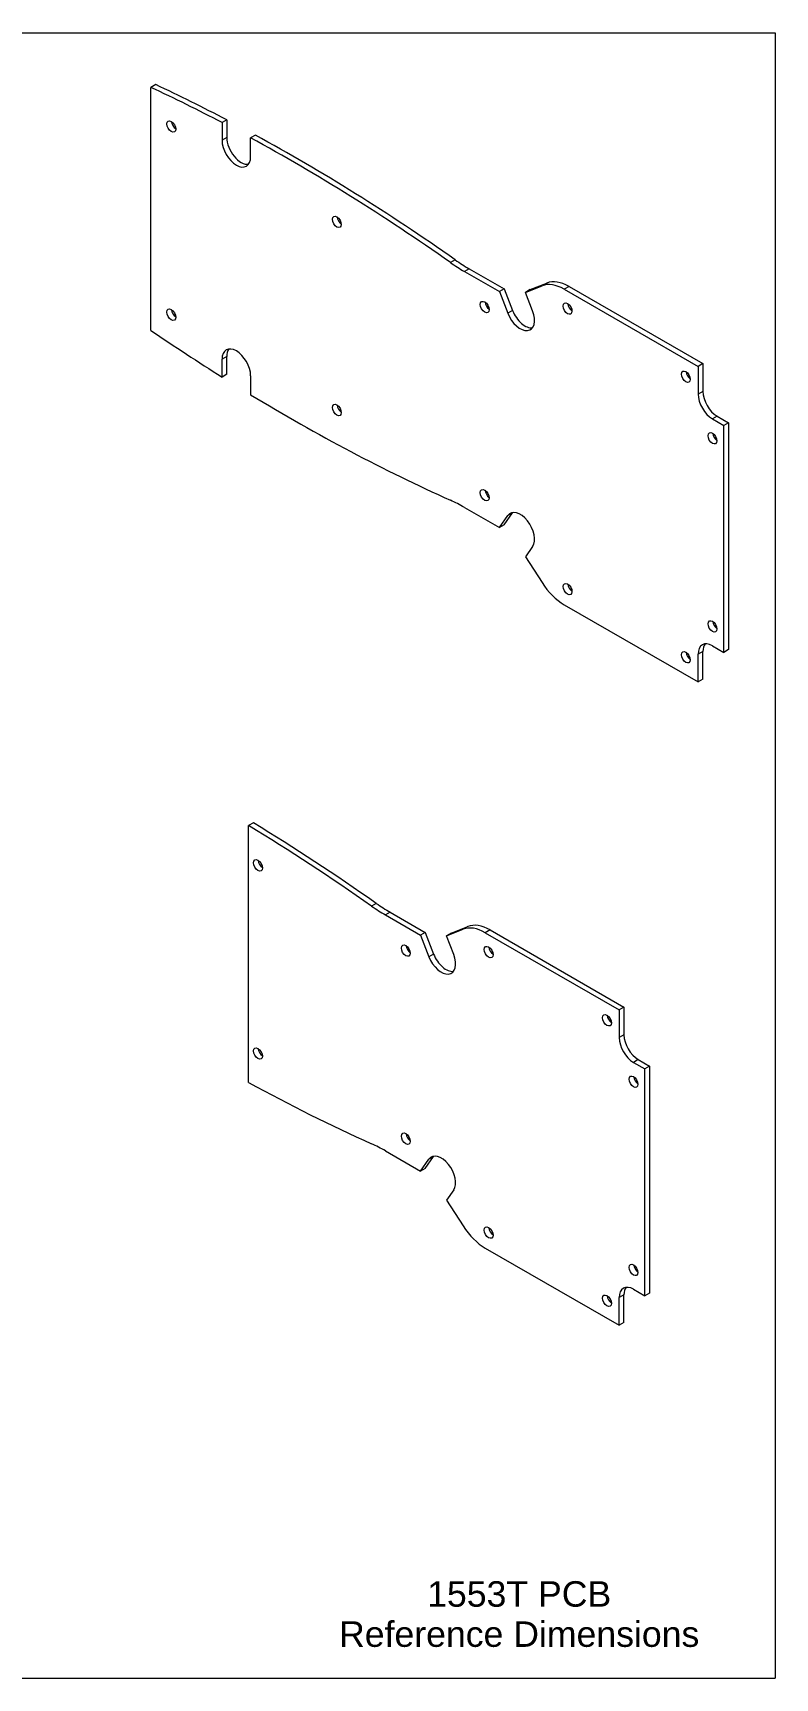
# Model space of a CAD drawing. Header units: millimetres. Extents: x 19 to 539, y -341 to 412.
# Drawn here: x 362 to 539.5, y 19.3 to 412.5 of the extents above; entities that cross this region are included whole.
import ezdxf

# ---------------------------------------------------------------- set-up
doc = ezdxf.new("R2010")
doc.units = ezdxf.units.MM
doc.header["$LTSCALE"] = 2
for name, color, linetype, lineweight in [('Sketch Geometry (ANSI)', 7, 'Continuous', 9), ('Symbol (ANSI)', 7, 'Continuous', 9), ('Visible (ANSI)', 7, 'Continuous', 9), ('Visible Narrow (ANSI)', 7, 'Continuous', 9)]:
    doc.layers.add(name, color=color, linetype=linetype, lineweight=lineweight)
doc.styles.add('Note Text (ANSI)', font='arial.ttf')

# ---------------------------------------------------------------- blocks, each defined once
blk = doc.blocks.new('Borders Hammond Border')
at = {"layer": 'Sketch Geometry (ANSI)'}
for p, q in [((9.652, 206.248), (9.652, 9.652)), ((9.652, 206.248), (269.748, 206.248)), ((269.748, 206.248), (269.748, 9.652)), ((9.652, 9.652), (269.748, 9.652))]:
    blk.add_line(p, q, dxfattribs=at)

msp = doc.modelspace()

# ---------------------------------------------------------------- linework, layer by layer
at = {"layer": 'Visible (ANSI)'}
for p, q in [((391.4005, 400.1258), (390.2692, 399.4743)), ((390.2692, 341.4068), (390.2692, 399.4743)), ((408.385, 391.7163), (407.2537, 391.0648)), ((407.2537, 391.0648), (407.2537, 386.8213)), ((408.385, 391.7163), (408.385, 387.4728)), ((415.2246, 388.0624), (414.0932, 387.4108)), ((414.0932, 382.8827), (414.0932, 387.4108)), ((465.2047, 355.483), (473.5915, 350.6534)), ((466.3361, 356.1345), (474.7228, 351.3049)), ((474.7228, 351.3049), (473.5915, 350.6534)), ((473.5915, 350.6534), (475.5941, 345.4897)), ((474.7228, 351.3049), (476.7254, 346.1412)), ((479.7873, 350.4934), (483.7615, 352.0604)), ((480.9187, 351.1449), (479.7873, 350.4934)), ((481.5173, 346.0327), (479.7873, 350.4934)), ((480.9187, 351.1449), (484.8928, 352.7119)), ((489.0848, 351.2351), (521.0979, 332.7999)), ((490.2161, 351.8866), (522.2292, 333.4515)), ((407.2537, 330.2548), (407.2537, 334.4983)), ((408.385, 330.9063), (408.385, 335.1498)), ((408.385, 330.9063), (407.2537, 330.2548)), ((414.0932, 330.5597), (414.0932, 326.0315)), ((522.2292, 333.4515), (521.0979, 332.7999)), ((521.0979, 332.7999), (521.0979, 326.1681)), ((522.2292, 333.4515), (522.2292, 326.8196)), ((524.5176, 320.2449), (527.2442, 318.6747)), ((525.649, 320.8964), (528.3756, 319.3262)), ((528.3756, 319.3262), (527.2442, 318.6747)), ((527.2442, 264.4489), (527.2442, 318.6747)), ((528.3756, 319.3262), (528.3756, 265.1005)), ((465.2047, 299.0931), (473.5915, 294.2635)), ((473.5915, 294.2635), (475.5941, 297.1206)), ((474.7228, 294.915), (473.5915, 294.2635)), ((474.7228, 294.915), (476.7254, 297.7721)), ((481.5173, 289.7558), (479.7873, 287.2875)), ((479.7873, 287.2875), (483.7615, 281.1434)), ((489.0848, 275.8378), (521.0979, 257.4026)), ((521.0979, 257.4026), (521.0979, 264.0345)), ((522.2292, 258.0542), (522.2292, 264.686)), ((524.5176, 266.0191), (527.2442, 264.4489)), ((528.3756, 265.1005), (527.2442, 264.4489)), ((522.2292, 258.0542), (521.0979, 257.4026)), ((414.7469, 223.6842), (413.6155, 223.0327)), ((413.6155, 161.6402), (413.6155, 223.0327)), ((446.3283, 201.6934), (454.7151, 196.8637)), ((447.4596, 202.3449), (455.8464, 197.5153)), ((455.8464, 197.5153), (454.7151, 196.8637)), ((454.7151, 196.8637), (456.7177, 191.7001)), ((455.8464, 197.5153), (457.849, 192.3516)), ((460.9109, 196.7038), (464.8851, 198.2708)), ((462.0423, 197.3553), (460.9109, 196.7038)), ((462.6409, 192.2431), (460.9109, 196.7038)), ((462.0423, 197.3553), (466.0164, 198.9223)), ((470.2084, 197.4455), (502.2215, 179.0103)), ((471.3397, 198.097), (503.3528, 179.6619)), ((503.3528, 179.6619), (502.2215, 179.0103)), ((502.2215, 179.0103), (502.2215, 172.3785)), ((503.3528, 179.6619), (503.3528, 173.03)), ((505.6412, 166.4553), (508.3678, 164.8851)), ((506.7726, 167.1068), (509.4992, 165.5366)), ((509.4992, 165.5366), (508.3678, 164.8851)), ((509.4992, 165.5366), (509.4992, 111.3108)), ((508.3678, 110.6593), (508.3678, 164.8851)), ((446.3283, 145.3035), (454.7151, 140.4739)), ((454.7151, 140.4739), (456.7177, 143.331)), ((455.8464, 141.1254), (457.849, 143.9825)), ((455.8464, 141.1254), (454.7151, 140.4739)), ((462.6409, 135.9662), (460.9109, 133.4979)), ((460.9109, 133.4979), (464.8851, 127.3538)), ((470.2084, 122.0482), (502.2215, 103.613)), ((502.2215, 103.613), (502.2215, 110.2449)), ((503.3528, 104.2645), (503.3528, 110.8964)), ((505.6412, 112.2295), (508.3678, 110.6593)), ((509.4992, 111.3108), (508.3678, 110.6593)), ((503.3528, 104.2645), (502.2215, 103.613))]:
    msp.add_line(p, q, dxfattribs=at)
for centre, major_axis, start_param, end_param in [((423.4014, -26.8908), (249.705, -433.6198), 2.40378209, 2.45190668), ((424.5327, -26.2393), (249.705, -433.6198), 2.40378209, 2.45190668), ((396.2485, 390.7829), (0.7485, -1.2999), 3.99388746, 5.4308905), ((410.6734, 384.852), (2.4135, -4.1911), 3.92892453, 7.07051718), ((411.8048, 385.5035), (2.4135, -4.1911), 3.92892453, 6.04752782), ((423.4014, -26.8908), (249.705, -433.6198), 2.24914529, 2.38443873), ((424.5327, -26.2393), (249.705, -433.6198), 2.24914529, 2.38443873), ((435.8464, 367.9799), (0.7485, -1.2999), 3.99388746, 5.4308905), ((466.3361, 391.4168), (21.5364, -37.3985), 5.39073794, 5.49972085), ((465.2047, 390.7653), (21.5364, -37.3985), 5.39073794, 5.49972085), ((489.0848, 341.66), (-5.8446, 10.1493), 5.49972085, 6.19785255), ((490.2161, 342.3115), (-5.8446, 10.1493), 5.49972085, 6.19785255), ((396.2485, 345.8178), (-0.7485, 1.2999), 0.85229481, 2.28929785), ((471.2018, 347.6201), (0.7485, -1.2999), 3.99388746, 5.4308905), ((478.5557, 345.7612), (2.4135, -4.1911), 4.4525233, 7.59411595), ((479.6871, 346.4127), (2.4135, -4.1911), 4.4525233, 6.04752782), ((491.0008, 347.2555), (0.7485, -1.2999), 3.99388746, 5.4308905), ((423.4014, 729.6128), (249.705, -433.6198), 5.40594237, 5.45406696), ((410.6734, 332.529), (-2.4135, 4.1911), 3.92892453, 7.07051718), ((411.8048, 333.1805), (-2.4135, 4.1911), 0.23565749, 0.78733187), ((519.285, 330.9677), (0.7485, -1.2999), 3.99388746, 5.4308905), ((525.649, 324.8503), (2.4135, -4.1911), 3.92892453, 5.49972085), ((423.4014, 729.6128), (249.705, -433.6198), 5.47341032, 5.60870376), ((435.8464, 323.0148), (-0.7485, 1.2999), 0.85229481, 2.28929785), ((524.5176, 324.1988), (2.4135, -4.1911), 3.92892453, 5.49972085), ((525.649, 316.266), (0.7485, -1.2999), 3.99388746, 5.4308905), ((471.2018, 302.655), (-0.7485, 1.2999), 0.85229481, 2.28929785), ((465.2047, 263.8108), (21.5364, -37.3985), 2.3581282, 2.46711111), ((478.5557, 293.4382), (-2.4135, 4.1911), 3.40532575, 6.5469184), ((479.6871, 294.0897), (-2.4135, 4.1911), 0.23565749, 0.2637331), ((489.0848, 285.4128), (5.8446, -10.1493), 4.80158915, 5.49972085), ((491.0008, 280.2166), (-0.7485, 1.2999), 0.85229481, 2.28929785), ((525.649, 271.3009), (-0.7485, 1.2999), 0.85229481, 2.28929785), ((519.285, 263.9288), (-0.7485, 1.2999), 0.85229481, 2.28929785), ((524.5176, 262.0652), (-2.4135, 4.1911), 5.49972085, 7.07051718), ((525.649, 262.7167), (-2.4135, 4.1911), 0.23565749, 0.78733187), ((404.525, -180.6804), (249.705, -433.6198), 2.24914529, 2.33243283), ((405.6563, -180.0289), (249.705, -433.6198), 2.24914529, 2.33243283), ((416.97, 214.1903), (0.7485, -1.2999), 3.99388746, 5.4308905), ((447.4596, 237.6272), (21.5364, -37.3985), 5.39073794, 5.49972085), ((446.3283, 236.9757), (21.5364, -37.3985), 5.39073794, 5.49972085), ((470.2084, 187.8704), (-5.8446, 10.1493), 5.49972085, 6.19785255), ((471.3397, 188.5219), (-5.8446, 10.1493), 5.49972085, 6.19785255), ((452.3254, 193.8305), (0.7485, -1.2999), 3.99388746, 5.4308905), ((472.1244, 193.4659), (0.7485, -1.2999), 3.99388746, 5.4308905), ((459.6793, 191.9716), (2.4135, -4.1911), 4.4525233, 7.59411595), ((460.8107, 192.6231), (2.4135, -4.1911), 4.4525233, 6.04752782), ((500.4086, 177.1781), (0.7485, -1.2999), 3.99388746, 5.4308905), ((506.7726, 171.0607), (2.4135, -4.1911), 3.92892453, 5.49972085), ((416.97, 169.2252), (-0.7485, 1.2999), 0.85229481, 2.28929785), ((505.6412, 170.4092), (2.4135, -4.1911), 3.92892453, 5.49972085), ((404.525, 575.8232), (249.705, -433.6198), 5.52541622, 5.60870376), ((506.7726, 162.4764), (0.7485, -1.2999), 3.99388746, 5.4308905), ((446.3283, 110.0212), (21.5364, -37.3985), 2.3581282, 2.46711111), ((452.3254, 148.8654), (-0.7485, 1.2999), 0.85229481, 2.28929785), ((459.6793, 139.6486), (-2.4135, 4.1911), 3.40532575, 6.5469184), ((460.8107, 140.3001), (-2.4135, 4.1911), 0.23565749, 0.2637331), ((470.2084, 131.6232), (5.8446, -10.1493), 4.80158915, 5.49972085), ((472.1244, 126.427), (-0.7485, 1.2999), 0.85229481, 2.28929785), ((506.7726, 117.5113), (-0.7485, 1.2999), 0.85229481, 2.28929785), ((500.4086, 110.1392), (-0.7485, 1.2999), 0.85229481, 2.28929785), ((505.6412, 108.2756), (-2.4135, 4.1911), 5.49972085, 7.07051718), ((506.7726, 108.9271), (-2.4135, 4.1911), 0.23565749, 0.78733187)]:
    msp.add_ellipse(centre, major_axis=major_axis, ratio=0.57809312, start_param=start_param, end_param=end_param, dxfattribs=at)
for centre in [(395.1171, 390.1313), (434.7151, 367.3284), (395.1171, 345.1662), (470.0704, 346.9686), (489.8694, 346.604), (518.1537, 330.3162), (434.7151, 322.3633), (524.5176, 315.6145), (470.0704, 302.0035), (489.8694, 279.5651), (524.5176, 270.6494), (518.1537, 263.2773), (415.8387, 213.5388), (451.194, 193.179), (470.993, 192.8144), (499.2773, 176.5266), (415.8387, 168.5737), (505.6412, 161.8249), (451.194, 148.2139), (470.993, 125.7755), (505.6412, 116.8598), (499.2773, 109.4877)]:
    msp.add_ellipse(centre, major_axis=(0.7485, -1.2999), ratio=0.57809312, dxfattribs=at)
at = {"layer": 'Visible Narrow (ANSI)'}
for p, q in [((408.385, 387.4728), (407.2537, 386.8213)), ((463.0169, 358.2552), (461.8855, 357.6037)), ((466.3361, 356.1345), (465.2047, 355.483)), ((484.8928, 352.7119), (483.7615, 352.0604)), ((490.2161, 351.8866), (489.0848, 351.2351)), ((476.7254, 346.1412), (475.5941, 345.4897)), ((408.385, 335.1498), (407.2537, 334.4983)), ((522.2292, 326.8196), (521.0979, 326.1681)), ((525.649, 320.8964), (524.5176, 320.2449)), ((476.7254, 297.7721), (475.5941, 297.1206)), ((522.2292, 264.686), (521.0979, 264.0345)), ((444.1405, 204.4656), (443.0091, 203.8141)), ((447.4596, 202.3449), (446.3283, 201.6934)), ((466.0164, 198.9223), (464.8851, 198.2708)), ((471.3397, 198.097), (470.2084, 197.4455)), ((457.849, 192.3516), (456.7177, 191.7001)), ((503.3528, 173.03), (502.2215, 172.3785)), ((506.7726, 167.1068), (505.6412, 166.4553)), ((457.849, 143.9825), (456.7177, 143.331)), ((503.3528, 110.8964), (502.2215, 110.2449))]:
    msp.add_line(p, q, dxfattribs=at)

# ---------------------------------------------------------------- block references
at = {"xscale": 2, "yscale": 2, "zscale": 2}
msp.add_blockref('Borders Hammond Border', (0, 0), dxfattribs=at)

# ---------------------------------------------------------------- texts
at = {"layer": 'Symbol (ANSI)', "insert": (478.3025, 34.5718), "char_height": 6.096, "width": 86.138525, "attachment_point": 5, "line_spacing_factor": 0.944221, "style": 'Note Text (ANSI)'}
msp.add_mtext('{\\fArial|b0|i0;\\H6.0960;1553T PCB\\PReference Dimensions}', dxfattribs=at)

doc.saveas('drawing.dxf')
